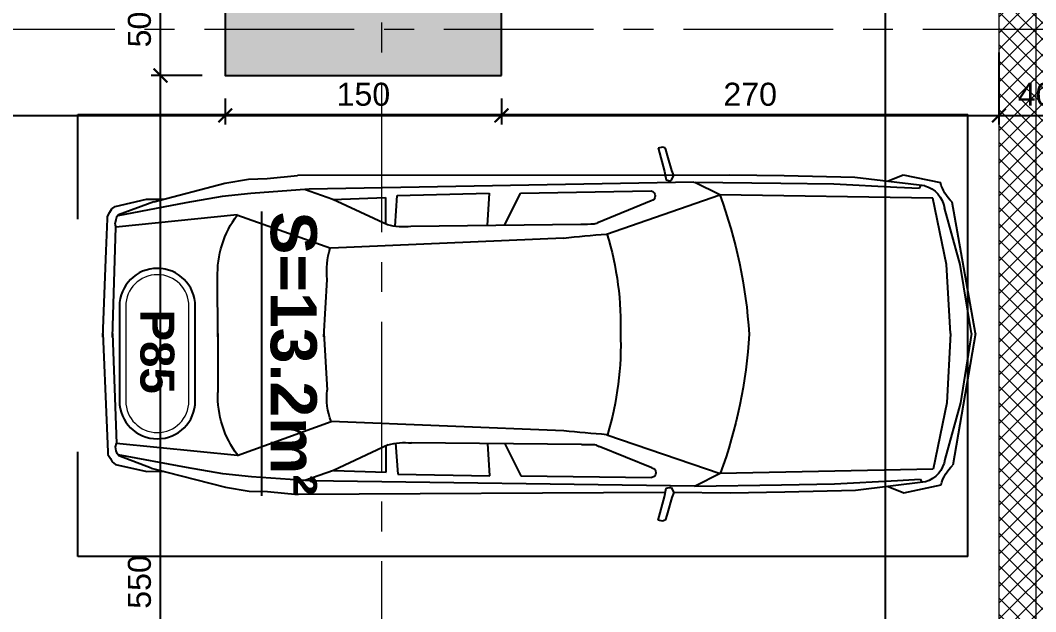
# Model space of a CAD drawing. Header units: centimetres. Extents: x 54080 to 59633, y -55119 to -48218.
# Drawn here: x 58046 to 58598, y -53138 to -52817 of the extents above; entities that cross this region are included whole.
import ezdxf
from ezdxf.enums import TextEntityAlignment as Align

# ---------------------------------------------------------------- set-up
doc = ezdxf.new("R2010")
doc.units = ezdxf.units.CM
doc.header["$LTSCALE"] = 50
doc.header["$MEASUREMENT"] = 0
for name, pattern in [('23486-A01$0${ Chain Double-Dash }', [0]), ('AXES', [2, 1.25, -0.25, 0.25, -0.25]), ('CACHE', [0.375, 0.25, -0.125]), ('CONTINU', [0])]:
    doc.linetypes.add(name, pattern=pattern)
doc.layers.get('0').update_dxf_attribs({"color": 8})
for name, color, linetype in [('AXES', 10, 'AXES'), ('BETON COUPE', 3, 'CONTINU'), ('BETON TRAME', 252, 'Continuous'), ('COTE 50ème', 1, 'Continuous'), ('FINI', 251, 'Continuous'), ('PILIER', 7, 'Continuous'), ('TEXTE', 7, 'Continuous')]:
    doc.layers.add(name, color=color, linetype=linetype)
doc.layers.add('BETON HACHURE', color=253, linetype='Continuous', lineweight=13)
doc.layers.add('MACONNERIE COUPE', color=7, linetype='Continuous', lineweight=30)
doc.layers.add('HORS GEL', color=7, linetype='CACHE', lineweight=15, true_color=0x00661a)
doc.styles.add('BRMNAMES', font='swisseb.ttf', dxfattribs={"height": 20})
doc.styles.add('RS_TEXT_1.50', font='arial.ttf', dxfattribs={"height": 12.5})
doc.styles.add('RS_TXT_50', font='arial.ttf', dxfattribs={"height": 12.5})
doc.dimstyles.new('RS_50CM_LINEAIRE', dxfattribs={"dimscale": 5, "dimtxt": 12.5, "dimasz": 1.5, "dimexe": 1, "dimexo": 2.5, "dimgap": 1, "dimtad": 1, "dimdec": 1, "dimrnd": 0.5, "dimdsep": 46, "dimtxsty": 'RS_TXT_50', "dimblk1": 'ARCHTICK', "dimblk2": 'ARCHTICK', "dimsah": 1, "dimcen": 2.5, "dimdle": 1, "dimclrt": 4, "dimadec": 0, "dimazin": 2, "dimtfac": 1, "dimtdec": 1, "dimtix": 1, "dimtmove": 2, "dimatfit": 3, "dimfxl": 1, "dimtolj": 1, "dimtzin": 0, "dimarcsym": 0})

# ---------------------------------------------------------------- blocks, each defined once
blk = doc.blocks.new('A$C99aa3423')
at = {"layer": 'AXES', "lineweight": 5, "ltscale": 1.3}
for p, q in [((2040.000211652863, -4150.000002682165), (2040.000211652863, -1058.409073453964)), ((3195.000211652863, -1959.999990395532), (-1984.999788347151, -1959.999990395532))]:
    blk.add_line(p, q, dxfattribs=at)
at = {"layer": 'HORS GEL', "linetype": '23486-A01$0${ Chain Double-Dash }', "ltscale": 1.2}
blk.add_line((2394.997853574925, 1579.999997317791), (2394.997853574983, -4149.995339141664), dxfattribs=at)
blk = doc.blocks.new('_ArchTick')
at = {"color": 0, "linetype": 'ByBlock', "const_width": 0.15}
blk.add_lwpolyline([(-0.5, -0.5), (0.5, 0.5)], dxfattribs=at)
blk = doc.blocks.new('*D991')
at = {"layer": 'COTE 50ème', "color": 0, "lineweight": -2, "ltscale": 0.5, "transparency": 16777216}
for p, q in [((58122.54091715277, -53402.36235951268), (58122.54091715277, -52842.36232274526)), ((58145.17135515629, -52847.36232274526), (58117.54091715277, -52847.36232274526)), ((58145.17135515629, -53397.36235951268), (58117.54091715277, -53397.36235951268))]:
    blk.add_line(p, q, dxfattribs=at)
at = {"layer": 'Defpoints', "color": 0, "ltscale": 0.5, "transparency": 16777216}
for p in [(58122.54091715277, -52847.36232274526), (58157.67135515629, -52847.36232274526), (58157.67135515629, -53397.36235951268)]:
    blk.add_point(p, dxfattribs=at)
at = {"layer": 'COTE 50ème', "color": 0, "lineweight": -2, "ltscale": 0.5, "transparency": 16777216, "xscale": 7.5, "yscale": 7.5, "zscale": 7.5}
for p, rotation in [((58122.54091715277, -52847.36232274526), 90), ((58122.54091715277, -53397.36235951268), 270)]:
    blk.add_blockref('_ArchTick', p, dxfattribs=dict(at, rotation=rotation))
at = {"layer": 'COTE 50ème', "color": 4, "ltscale": 0.5, "transparency": 16777216, "insert": (58111.15875480622, -53122.36234112897), "char_height": 12.5, "attachment_point": 5, "rotation": 90, "style": 'RS_TXT_50'}
blk.add_mtext('\\A1;550', dxfattribs=at)
blk = doc.blocks.new('*D992')
at = {"layer": 'COTE 50ème', "color": 0, "lineweight": -2, "ltscale": 0.5, "transparency": 16777216}
for p, q in [((58122.5409171528, -52852.36232274526), (58122.5409171528, -52792.36232274526)), ((58145.17135515629, -52797.36232274526), (58117.5409171528, -52797.36232274526)), ((58145.17135515629, -52847.36232274526), (58117.5409171528, -52847.36232274526))]:
    blk.add_line(p, q, dxfattribs=at)
at = {"layer": 'Defpoints', "color": 0, "ltscale": 0.5, "transparency": 16777216}
for p in [(58122.5409171528, -52797.36232274526), (58157.67135515629, -52797.36232274526), (58157.67135515629, -52847.36232274526)]:
    blk.add_point(p, dxfattribs=at)
at = {"layer": 'COTE 50ème', "color": 0, "lineweight": -2, "ltscale": 0.5, "transparency": 16777216, "xscale": 7.5, "yscale": 7.5, "zscale": 7.5}
for p, rotation in [((58122.5409171528, -52797.36232274526), 90), ((58122.5409171528, -52847.36232274526), 270)]:
    blk.add_blockref('_ArchTick', p, dxfattribs=dict(at, rotation=rotation))
at = {"layer": 'COTE 50ème', "color": 4, "ltscale": 0.5, "transparency": 16777216, "insert": (58111.15875480625, -52822.36232274526), "char_height": 12.5, "attachment_point": 5, "rotation": 90, "style": 'RS_TXT_50'}
blk.add_mtext('\\A1;50', dxfattribs=at)
blk = doc.blocks.new('*D1007')
at = {"layer": 'COTE 50ème', "color": 0, "lineweight": -2, "ltscale": 0.5, "transparency": 16777216}
for p, q in [((58516.22075692381, -53452.36235951268), (58516.22075692381, -52052.36232274526)), ((58565.1668506534, -52057.36232274526), (58511.22075692381, -52057.36232274526)), ((58565.1668506534, -53447.36235951268), (58511.22075692381, -53447.36235951268))]:
    blk.add_line(p, q, dxfattribs=at)
at = {"layer": 'Defpoints', "color": 0, "ltscale": 0.5, "transparency": 16777216}
for p in [(58516.22075692381, -52057.36232274526), (58577.6668506534, -52057.36232274526), (58577.6668506534, -53447.36235951268)]:
    blk.add_point(p, dxfattribs=at)
at = {"layer": 'COTE 50ème', "color": 0, "lineweight": -2, "ltscale": 0.5, "transparency": 16777216, "xscale": 7.5, "yscale": 7.5, "zscale": 7.5}
for p, rotation in [((58516.22075692381, -52057.36232274526), 90), ((58516.22075692381, -53447.36235951268), 270)]:
    blk.add_blockref('_ArchTick', p, dxfattribs=dict(at, rotation=rotation))
at = {"layer": 'COTE 50ème', "color": 4, "ltscale": 0.5, "transparency": 16777216, "insert": (58504.83433127576, -52752.36234112897), "char_height": 12.5, "attachment_point": 5, "rotation": 90, "style": 'RS_TXT_50'}
blk.add_mtext('\\A1;1390', dxfattribs=at)
blk = doc.blocks.new('*D1141')
at = {"layer": 'COTE 50ème', "color": 0, "lineweight": -2, "ltscale": 0.5, "transparency": 16777216}
for p, q in [((58157.67135515626, -52859.86232274523), (58157.67135515626, -52873.98133206999)), ((57472.67135515626, -52889.86232274523), (57472.67135515626, -52863.98133206999)), ((57467.67135515626, -52868.98133206999), (58162.67135515626, -52868.98133206999))]:
    blk.add_line(p, q, dxfattribs=at)
at = {"layer": 'Defpoints', "color": 0, "ltscale": 0.5, "transparency": 16777216}
for p in [(58157.67135515626, -52847.36232274523), (58157.67135515626, -52868.98133206999), (57472.67135515626, -52902.36232274523)]:
    blk.add_point(p, dxfattribs=at)
at = {"layer": 'COTE 50ème', "color": 0, "lineweight": -2, "ltscale": 0.5, "transparency": 16777216, "xscale": 7.5, "yscale": 7.5, "zscale": 7.5, "rotation": 180}
blk.add_blockref('_ArchTick', (57472.67135515626, -52868.98133206999), dxfattribs=at)
at = {"layer": 'COTE 50ème', "color": 0, "lineweight": -2, "ltscale": 0.5, "transparency": 16777216, "xscale": 7.5, "yscale": 7.5, "zscale": 7.5}
blk.add_blockref('_ArchTick', (58157.67135515626, -52868.98133206999), dxfattribs=at)
at = {"layer": 'COTE 50ème', "color": 4, "ltscale": 0.5, "transparency": 16777216, "insert": (57815.17135515626, -52857.59916972347), "char_height": 12.5, "attachment_point": 5, "style": 'RS_TXT_50'}
blk.add_mtext('\\A1;685', dxfattribs=at)
blk = doc.blocks.new('*D1142')
at = {"layer": 'COTE 50ème', "color": 0, "lineweight": -2, "ltscale": 0.5, "transparency": 16777216}
for p, q in [((58157.67135515626, -52859.86232274523), (58157.67135515626, -52873.98133206999)), ((58307.67135515626, -52859.86232274523), (58307.67135515626, -52873.98133206999)), ((58152.67135515626, -52868.98133206999), (58312.67135515626, -52868.98133206999))]:
    blk.add_line(p, q, dxfattribs=at)
at = {"layer": 'Defpoints', "color": 0, "ltscale": 0.5, "transparency": 16777216}
for p in [(58157.67135515626, -52847.36232274523), (58307.67135515626, -52847.36232274523), (58307.67135515626, -52868.98133206999)]:
    blk.add_point(p, dxfattribs=at)
at = {"layer": 'COTE 50ème', "color": 0, "lineweight": -2, "ltscale": 0.5, "transparency": 16777216, "xscale": 7.5, "yscale": 7.5, "zscale": 7.5, "rotation": 180}
blk.add_blockref('_ArchTick', (58157.67135515626, -52868.98133206999), dxfattribs=at)
at = {"layer": 'COTE 50ème', "color": 0, "lineweight": -2, "ltscale": 0.5, "transparency": 16777216, "xscale": 7.5, "yscale": 7.5, "zscale": 7.5}
blk.add_blockref('_ArchTick', (58307.67135515626, -52868.98133206999), dxfattribs=at)
at = {"layer": 'COTE 50ème', "color": 4, "ltscale": 0.5, "transparency": 16777216, "insert": (58232.67135515626, -52857.59916972347), "char_height": 12.5, "attachment_point": 5, "style": 'RS_TXT_50'}
blk.add_mtext('\\A1;150', dxfattribs=at)
blk = doc.blocks.new('*D1143')
at = {"layer": 'COTE 50ème', "color": 0, "lineweight": -2, "ltscale": 0.5, "transparency": 16777216}
for p, q in [((58577.66685065338, -52834.86230777639), (58577.66685065338, -52873.98133206999)), ((58307.67135515626, -52859.86232274523), (58307.67135515626, -52873.98133206999)), ((58302.67135515626, -52868.98133206999), (58582.66685065338, -52868.98133206999))]:
    blk.add_line(p, q, dxfattribs=at)
at = {"layer": 'Defpoints', "color": 0, "ltscale": 0.5, "transparency": 16777216}
for p in [(58577.66685065338, -52822.36230777639), (58307.67135515626, -52847.36232274523), (58577.66685065338, -52868.98133206999)]:
    blk.add_point(p, dxfattribs=at)
at = {"layer": 'COTE 50ème', "color": 0, "lineweight": -2, "ltscale": 0.5, "transparency": 16777216, "xscale": 7.5, "yscale": 7.5, "zscale": 7.5, "rotation": 180}
blk.add_blockref('_ArchTick', (58307.67135515626, -52868.98133206999), dxfattribs=at)
at = {"layer": 'COTE 50ème', "color": 0, "lineweight": -2, "ltscale": 0.5, "transparency": 16777216, "xscale": 7.5, "yscale": 7.5, "zscale": 7.5}
blk.add_blockref('_ArchTick', (58577.66685065338, -52868.98133206999), dxfattribs=at)
at = {"layer": 'COTE 50ème', "color": 4, "ltscale": 0.5, "transparency": 16777216, "insert": (58442.66910290482, -52857.59916972347), "char_height": 12.5, "attachment_point": 5, "style": 'RS_TXT_50'}
blk.add_mtext('\\A1;270', dxfattribs=at)
blk = doc.blocks.new('*D1144')
at = {"layer": 'COTE 50ème', "color": 0, "lineweight": -2, "ltscale": 0.5, "transparency": 16777216}
for p, q in [((58577.66685065338, -52834.86230777639), (58577.66685065338, -52873.98133206999)), ((58617.67114350341, -52834.86230777639), (58617.67114350341, -52873.98133206999)), ((58572.66685065338, -52868.98133206999), (58622.67114350341, -52868.98133206999))]:
    blk.add_line(p, q, dxfattribs=at)
at = {"layer": 'Defpoints', "color": 0, "ltscale": 0.5, "transparency": 16777216}
for p in [(58577.66685065338, -52822.36230777639), (58617.67114350341, -52822.36230777639), (58617.67114350341, -52868.98133206999)]:
    blk.add_point(p, dxfattribs=at)
at = {"layer": 'COTE 50ème', "color": 0, "lineweight": -2, "ltscale": 0.5, "transparency": 16777216, "xscale": 7.5, "yscale": 7.5, "zscale": 7.5, "rotation": 180}
blk.add_blockref('_ArchTick', (58577.66685065338, -52868.98133206999), dxfattribs=at)
at = {"layer": 'COTE 50ème', "color": 0, "lineweight": -2, "ltscale": 0.5, "transparency": 16777216, "xscale": 7.5, "yscale": 7.5, "zscale": 7.5}
blk.add_blockref('_ArchTick', (58617.67114350341, -52868.98133206999), dxfattribs=at)
at = {"layer": 'COTE 50ème', "color": 4, "ltscale": 0.5, "transparency": 16777216, "insert": (58597.66899707839, -52857.59916972347), "char_height": 12.5, "attachment_point": 5, "style": 'RS_TXT_50'}
blk.add_mtext('\\A1;40', dxfattribs=at)
blk = doc.blocks.new('PILIER')
at = {"color": 252}
blk.add_lwpolyline([(1.56319072003831, 1.2), (-1.43680927996169, 1.2, 1), (-1.43680927996169, -1.2), (1.56319072003831, -1.2, 1), (1.56319072003831, 1.2, -1)], format="xyb", dxfattribs=at)
at = {"color": 10, "lineweight": 20}
blk.add_lwpolyline([(1.56319072003831, 1), (-1.43680927996169, 1, 1), (-1.43680927996169, -1), (1.56319072003831, -1, 1)], format="xyb", close=True, dxfattribs=at)
at = {"color": 7, "style": 'BRMNAMES'}
blk.add_attdef('PILIER_TEXTE', text='', height=1.0764, dxfattribs=at).set_placement((0, 0), align=Align.MIDDLE_CENTER)

msp = doc.modelspace()

# ---------------------------------------------------------------- hatches: boundary and pattern name
at = {"layer": 'BETON HACHURE', "transparency": 33554585}
h = msp.add_hatch(dxfattribs=at)
h.set_pattern_fill('ANSI37', color=256, scale=50, angle=270, style=0)
h.set_pattern_definition([(315, (861.4592228300826, 19655.39304804563), (4.419417382415923, 4.419417382415921), []), (45, (861.4592228300826, 19655.39304804563), (-4.41941738241592, 4.419417382415923), [])])
h.paths.add_polyline_path([(56357.6711435034, -51847.21800907419), (56382.67114350339, -51847.21800907419), (56382.6711435034, -52172.21800907419), (56357.6711435034, -52172.21800907417)], flags=0)
h.paths.add_polyline_path([(56357.6711435034, -51847.21800907419), (56382.67114350339, -51847.21800907419), (56382.6711435034, -52172.21800907419), (56357.6711435034, -52172.21800907417)], flags=0)
h.paths.add_polyline_path([(58537.66685065338, -51987.36232274516), (58537.67114350337, -52037.36231738077), (58617.67114350337, -52037.36231738077), (58617.66685065338, -51987.36232274516)], flags=0)
h.paths.add_polyline_path([(58157.66907774573, -51987.36232274525), (58157.66907774573, -52037.36231738086), (58237.66907774573, -52037.36231738086), (58237.66907774573, -51987.36232274525)], flags=0)
edge = h.paths.add_edge_path(flags=0)
edge.add_arc((58197.66907774576, -50672.36229558228), 40, 0, 360)
edge = h.paths.add_edge_path(flags=0)
edge.add_arc((58197.66907774573, -49997.36232274529), 40, 0, 360)
edge = h.paths.add_edge_path(flags=0)
edge.add_arc((58197.66907774572, -51272.3623323497), 40, 0, 360)
h.paths.add_polyline_path([(59277.6711435034, -49527.22052557723), (54853.82699740477, -49527.21800907417), (54464.53868279222, -54263.92172710598), (59277.58795944553, -54736.57945713042), (59277.6711435034, -54713.50983066575)])
edge = h.paths.add_edge_path(flags=0)
edge.add_arc((58197.66907774572, -51272.3623323497), 40, 0, 360)
h.paths.add_polyline_path([(56982.67114350341, -49552.21800907419), (56982.67114350341, -49972.36232274529), (57007.67114350341, -49972.36232274529), (57007.67114350341, -49552.21800907419), (58577.67780778063, -49552.21800907419), (58577.66685065338, -50022.36232274529), (58617.67114350343, -50022.36232274529), (58617.67114350343, -49552.21800907419), (59247.6711435034, -49552.2205255772), (59247.6711435034, -51282.3623323497), (58617.67114350343, -51282.3623323497), (58617.67114350343, -50647.36229558228), (58577.66685065338, -50647.36229558228), (58577.66685065338, -51312.3623323497), (59247.6711435034, -51312.3623323497), (59247.6711435034, -52057.36232274522), (58577.66685065338, -52057.36232274522), (58577.66685065338, -53447.36235951266), (58617.6711435034, -53447.36235951266), (58617.67114350341, -52087.36232274522), (59247.6711435034, -52087.36232274522), (59247.6711435034, -54709.0122819041), (58245.17135515626, -54610.07239253733), (58245.17135515626, -54122.36232274522), (58220.17135515626, -54122.36232274522), (58220.17135515626, -54607.61730791818), (56915.1713410436, -54479.46188941262), (56915.1713410436, -54122.36232274525), (56890.1713410436, -54122.36232274525), (56890.1713410436, -54477.00680479346), (55702.67135515626, -54360.39028676845), (55702.67135515626, -54122.36232274525), (55652.67114350341, -54122.36232274525), (55652.67114350341, -54355.4800967451), (54491.47013147647, -54241.44622697061), (54666.86086209134, -52107.36232274523), (54872.67135515626, -52107.36232274523), (54872.67135515626, -52057.36232274523), (54670.97014612785, -52057.36232274523), (54672.81931996375, -52037.36231738086), (54872.6711435034, -52037.36231738087), (54872.6711435034, -51987.36231738089), (54676.72312129579, -51987.36231738087), (54733.4311220244, -51297.36231738086), (54872.6711435034, -51297.36231738086), (54872.6711435034, -51247.36231738086), (54737.54038367115, -51247.36231738086), (54782.74240602593, -50697.36228061344), (54872.6711435034, -50697.36228061344), (54872.6711435034, -50647.36228061344), (54786.85168051075, -50647.36228061344), (54876.85666913999, -49552.21800907419), (55655.1711435034, -49552.21800907419), (55655.1711435034, -49972.36231738084), (55680.1711435034, -49972.36231738084), (55680.1711435034, -49552.21800907417)], flags=16)
h.paths.add_polyline_path([(58157.66907774573, -51232.3623323497), (58157.66907774573, -51312.3623323497), (58237.66907774573, -51312.3623323497), (58237.66907774573, -51232.3623323497)], flags=0)
at = {"layer": 'BETON TRAME', "transparency": 33554559}
h = msp.add_hatch(color=256, dxfattribs=at)
h.dxf.hatch_style = 1
h.paths.add_polyline_path([(57437.67135515626, -52797.36230777639), (57472.67135515626, -52797.36230777639), (57472.67135515626, -53447.36234454381), (57437.67135515626, -53447.36234454381), (57437.67135515626, -53272.36232274523), (56977.67135515626, -53272.36232274523), (56977.67135515626, -53447.36234454381), (56942.67135515626, -53447.36234454381), (56942.67135515626, -52797.36230777639), (56977.67135515626, -52797.36230777639), (56977.67135515626, -53232.36232274523), (57187.67135515626, -53232.36232274523), (57187.67135515626, -52902.36232274523), (57227.67135515626, -52902.36232274523), (57227.67135515626, -53232.36232274523), (57437.67135515626, -53232.36232274523)])
h.paths.add_polyline_path([(58307.67135515626, -54122.36232274522), (58307.67135515626, -54072.36232274522), (58157.67135515626, -54072.36232274522), (58157.67135515626, -54122.36232274522)])
h.paths.add_polyline_path([(57587.67135515626, -54122.36232274525), (57587.67135515626, -54072.36232274525), (57437.67135515626, -54072.36232274525), (57437.67135515626, -54122.36232274525)])
h.paths.add_polyline_path([(56977.6713410436, -54122.36232274525), (56977.6713410436, -54072.36232274525), (56827.6713410436, -54072.36232274525), (56827.6713410436, -54122.36232274525)])
h.paths.add_polyline_path([(56257.67114350342, -54122.3623173808), (56257.67114350342, -54072.3623173808), (56107.67114350342, -54072.3623173808), (56107.67114350342, -54122.3623173808)])
h.paths.add_polyline_path([(56257.67135515626, -53447.36234454381), (56257.67135515626, -53397.36234454381), (56107.67135024943, -53397.36234454381), (56107.67135024943, -53447.36234454381)])
h.paths.add_polyline_path([(58307.67135515626, -53447.36235951266), (58307.67135515626, -53397.36235951266), (58157.67135515626, -53397.36235951266), (58157.67135515626, -53447.36235951266)])
h.paths.add_polyline_path([(58307.67135515626, -52847.36232274523), (58307.67135515626, -52797.36232274523), (58157.67135515626, -52797.36232274523), (58157.67135515626, -52847.36232274523)])
h.paths.add_polyline_path([(56257.67136742881, -52847.36230777639), (56257.67136742881, -52797.36230777639), (56107.67136252198, -52797.36230777639), (56107.67136252198, -52847.36230777639)])
h.paths.add_polyline_path([(56257.67159135422, -52107.36231738084), (56257.67159135422, -52057.36231738084), (56107.67114350342, -52057.36231738084), (56107.67114350342, -52107.36231738084)])
h.paths.add_polyline_path([(58157.67135515626, -52057.36232274522), (58157.67135515626, -52107.36232274522), (58307.67135515626, -52107.36232274522), (58307.67135515626, -52057.36232274522)])
h.paths.add_polyline_path([(57492.67135515626, -52107.36232274525), (57492.67135515626, -52057.36232274525), (57367.67135515626, -52057.36232274525), (57367.67135515626, -52107.36232274525)])
h.paths.add_polyline_path([(57047.67135515626, -52107.36232274523), (57047.67135515626, -52057.36232274523), (56922.67136742881, -52057.36232274523), (56922.67136742881, -52107.36232274523)])
h.paths.add_polyline_path([(57072.67135515626, -52057.36232274525), (57047.67135515626, -52057.36232274525), (57047.67135515626, -52562.36232274523), (57072.67135515626, -52562.36232274523)])
h.paths.add_polyline_path([(57367.67135515626, -52057.36232274523), (57342.67135515626, -52057.36232274523), (57342.67135515626, -52562.36232274523), (57367.67135515626, -52562.36232274523)])

# ---------------------------------------------------------------- linework, layer by layer
at = {"layer": 'BETON COUPE', "lineweight": 5}
msp.add_lwpolyline([(58577.66685065338, -50647.36229558228), (58577.66685065338, -51312.3623323497), (59247.6711435034, -51312.3623323497), (59247.6711435034, -52057.36232274522), (58577.66685065338, -52057.36232274522), (58577.66685065338, -53447.36235951266), (58617.6711435034, -53447.36235951266), (58617.67114350341, -52087.36232274522), (59247.6711435034, -52087.36232274522), (59247.6711435034, -54709.0122819041), (58245.17135515626, -54610.07239253733), (58245.17135515626, -54122.36232274522), (58220.17135515626, -54122.36232274522), (58220.17135515626, -54607.61730791818), (56915.1713410436, -54479.46188941262), (56915.1713410436, -54122.36232274525), (56890.1713410436, -54122.36232274525), (56890.1713410436, -54477.00680479346), (55702.67135515626, -54360.39028676845)], dxfattribs=at)
at = {"layer": 'BETON COUPE'}
msp.add_lwpolyline([(58307.67135515626, -52847.36232274523), (58307.67135515626, -52797.36232274523), (58157.67135515626, -52797.36232274523), (58157.67135515626, -52847.36232274523)], close=True, dxfattribs=at)
at = {"layer": 'FINI'}
for p, q in [((58077.66907774569, -52925.31653570815), (58077.66907774569, -52868.47443046284)), ((58077.66907774569, -52868.47443046284), (58560.82697233085, -52868.4744304628)), ((58560.82697233085, -53108.47443046275), (58560.82697233085, -52868.4744304628)), ((58392.77248630048, -52886.6820898992), (58396.1118898309, -52899.44856919962)), ((58395.05354672114, -52886.20017537323), (58392.80055069495, -52886.78953976074)), ((58396.42981326419, -52886.64245868854), (58395.05354672114, -52886.20017537323)), ((58396.89696915635, -52887.55173378048), (58396.42981326419, -52886.64245868854)), ((58397.84620403105, -52890.7420689245), (58396.89696915635, -52887.55173378048)), ((58400.22144961045, -52898.9465925766), (58397.84620403105, -52890.7420689245)), ((58180.36561137161, -52903.2854815028), (58196.84430366768, -52901.63556773485)), ((58431.4125481049, -52901.43991636159), (58196.84430366768, -52901.63556773485)), ((58396.60243607529, -52901.7704328835), (58396.09720636313, -52901.77563700896)), ((58396.1118898309, -52899.44856919962), (58397.07571921052, -52904.01036042112)), ((58399.82393518299, -52904.43788544217), (58401.16570990395, -52901.67988545939)), ((58401.16570990395, -52901.67988545939), (58400.22144961045, -52898.9465925766)), ((58461.12968822664, -52901.76275913106), (58431.4125481049, -52901.43991636159)), ((58499.52878706939, -52902.63699310619), (58461.12968822664, -52901.76275913106)), ((58517.19313542083, -52904.74677111476), (58525.80656995023, -52901.28091757018)), ((58525.80656995023, -52901.28091757018), (58545.97073342786, -52905.48240114134)), ((58118.95824564638, -52915.87857054637), (58157.47607229494, -52905.78033273261)), ((58157.47607229494, -52905.78033273261), (58170.3024115271, -52903.6334162281)), ((58170.3024115271, -52903.6334162281), (58180.36561137161, -52903.2854815028)), ((58412.16574182589, -52905.34601862577), (58203.16528240393, -52909.02002719579)), ((58397.07571921052, -52904.01036042112), (58398.90952139504, -52904.44783427764)), ((58398.90952139504, -52904.44783427764), (58399.82393518299, -52904.43788544217)), ((58412.16574182589, -52905.34601862577), (58459.25641964029, -52905.85755925586)), ((58426.11105289275, -52912.09534645436), (58412.55024394712, -52905.35019557796)), ((58459.25641964029, -52905.85755925586), (58488.05914527934, -52906.17028873556)), ((58488.05914527934, -52906.17028873556), (58522.33343234187, -52907.91433172845)), ((58537.43088385401, -52907.16390799226), (58499.52878706939, -52902.63699310619)), ((58534.67271835206, -52908.50568270132), (58535.48155976671, -52906.93112067478)), ((58171.58946784632, -52911.42052847437), (58156.02518969186, -52913.08039072261)), ((58203.16528240393, -52909.02002719579), (58171.58946784632, -52911.42052847437)), ((58216.07251609644, -52914.65170014098), (58200.66149817962, -52909.21037352557)), ((58249.91190043726, -52929.23482335769), (58251.07543065321, -52912.45757490589)), ((58251.07543065321, -52912.45757490589), (58300.93188840395, -52911.29363710157)), ((58300.93188840395, -52911.29363710157), (58299.93545907576, -52928.85389283826)), ((58309.21556101922, -52928.72800728351), (58317.9049978202, -52911.25851200495)), ((58317.9049978202, -52911.25851200495), (58388.97784180953, -52910.05066783099)), ((58364.62739694273, -52933.43913958163), (58426.11105289275, -52912.09534645436)), ((58541.74526547833, -52913.97773484058), (58426.11105289275, -52912.09534645436)), ((58522.33343234187, -52907.91433172845), (58534.67271835206, -52908.50568270132)), ((58097.8975348537, -52918.39331909121), (58114.85830577718, -52914.46234491748)), ((58136.32647983275, -52916.52447545031), (58099.31917705852, -52923.50868340509)), ((58118.95824564638, -52915.87857054637), (58099.67661863501, -52922.9849567893)), ((58114.85830577718, -52914.46234491748), (58123.98253464007, -52914.56134991528)), ((58156.02518969186, -52913.08039072261), (58136.32647983275, -52916.52447545031)), ((58216.07251609644, -52914.65170014098), (58244.71275135478, -52913.53166836748)), ((58245.80424325811, -52928.38089987822), (58216.07251609644, -52914.65170014098)), ((58244.71275135478, -52913.53166836748), (58244.7422063866, -52927.76489549215)), ((58388.98881844269, -52915.35478406152), (58360.37086536011, -52927.08304726091)), ((58549.24553908174, -52950.03042319359), (58541.74526547833, -52913.97773484058)), ((58564.93051081651, -52987.49442116756), (58552.35789043307, -52916.0774610957)), ((58093.70838441958, -52925.20632421439), (58093.72330783548, -52923.83486781074)), ((58093.72330783548, -52923.83486781074), (58095.11980060528, -52921.56375623964)), ((58095.11980060528, -52921.56375623964), (58096.05378315379, -52919.74487817992)), ((58096.05378315379, -52919.74487817992), (58097.8975348537, -52918.39331909121)), ((58164.12369425184, -52923.03216282671), (58098.35191353031, -52929.74680800793)), ((58099.67661863501, -52922.9849567893), (58098.74728141781, -52924.34662916779)), ((58163.98327566741, -52923.04643216234), (58215.06664172642, -52941.17447612957)), ((58556.67117179982, -52950.01505617626), (58548.12111694017, -52919.26867924514)), ((58093.07414022294, -52942.48769592031), (58093.70838441958, -52925.20632421439)), ((58098.27515127068, -52925.713275432), (58097.79340085878, -52927.99417070276)), ((58097.79340085878, -52927.99417070276), (58098.35191353031, -52929.74680800793)), ((58098.74728141781, -52924.34662916779), (58098.27515127068, -52925.713275432)), ((58350.82558385257, -52928.16356287505), (58258.53618880093, -52929.41547821564)), ((58096.54996457355, -52989.4436431216), (58098.35191353031, -52929.74680800793)), ((58341.29380341867, -52935.60911567473), (58215.06664172642, -52941.17447612957)), ((58091.25439894628, -52989.45460205962), (58093.07414022294, -52942.48769592031)), ((58551.34990258994, -52987.52252457029), (58549.24553908174, -52950.03042319359)), ((58562.82938888889, -52987.49876828287), (58556.67117179982, -52950.01505617626)), ((58153.63846179829, -52989.32550101036), (58153.57200878883, -52957.21415302707)), ((58211.1614913528, -52989.22224776786), (58212.98025139141, -52958.15197238354)), ((58091.25034243863, -52987.49442101232), (58093.26445949202, -53034.45355760776)), ((58096.54590806585, -52987.48346207426), (58098.59492043187, -53047.17232779441)), ((58153.63440529061, -52987.36531996305), (58153.70085864039, -53019.47683240149)), ((58211.1573694998, -52987.2304906276), (58213.10471086173, -53018.29313668805)), ((58551.34990258994, -52987.52252457029), (58549.40073292047, -53025.02301419948)), ((58564.93051081651, -52987.49442116756), (58552.65358496854, -53058.96263969009)), ((58562.82938888889, -52987.49876828287), (58556.82636563853, -53025.00764718215)), ((58549.40073292047, -53025.02301419948), (58542.04974145705, -53061.10627248498)), ((58556.82636563853, -53025.00764718215), (58548.4036396526, -53055.78898442857)), ((58093.26445949202, -53034.45355760776), (58093.97022367379, -53051.73199212446)), ((58164.25345256089, -53053.60100467654), (58215.26135137531, -53035.261852178)), ((58341.51046633379, -53040.3047241841), (58215.26135137531, -53035.261852178)), ((58364.85284129963, -53042.37810643209), (58426.42431031324, -53063.46724243982)), ((58098.04366652329, -53048.92726171228), (58098.59492043187, -53047.17232779441)), ((58098.53485353186, -53051.206307988), (58098.04366652329, -53048.92726171228)), ((58164.39392934291, -53053.61485752184), (58098.59492043187, -53047.17232779441)), ((58246.05164088128, -53047.92809918968), (58216.37699207514, -53061.78023778537)), ((58245.02128880377, -53062.78172140797), (58244.99157394046, -53048.42293882015)), ((58250.15573113105, -53047.05721624315), (58251.3886880737, -53063.82947089139)), ((58351.07298147573, -53047.71076218656), (58258.77919536211, -53046.84083354699)), ((58301.24953620566, -53064.78704815694), (58300.18043538369, -53047.23106694329)), ((58309.46097886754, -53047.31854206606), (58318.22264562191, -53064.75192306035)), ((58389.28890369977, -53060.36164218088), (58360.62265370489, -53048.75192609732)), ((58077.66907774572, -53108.4744304628), (58077.66907774572, -53051.63232521749)), ((58093.97022367379, -53051.73199212446), (58093.99082361346, -53053.10353911552)), ((58093.99082361346, -53053.10353911552), (58095.39670397049, -53055.36868684391)), ((58095.39670397049, -53055.36868684391), (58096.33820666259, -53057.18368402473)), ((58099.01263603839, -53052.57098845014), (58098.53485353186, -53051.206307988)), ((58099.94760077225, -53053.92863828261), (58099.01263603839, -53052.57098845014)), ((58136.62388763841, -53060.23753851413), (58099.58794461138, -53053.40638468147)), ((58117.42287875283, -53060.52560776949), (58099.94760077225, -53053.92863828261)), ((58096.33820666259, -53057.18368402473), (58098.18753686976, -53058.52776490009)), ((58098.18753686976, -53058.52776490009), (58115.16443240263, -53062.3885062249)), ((58117.42287875283, -53060.52560776949), (58157.81776747185, -53070.89388919383)), ((58156.33668313259, -53063.5998984249), (58136.62388763841, -53060.23753851413)), ((58542.04974145705, -53061.10627248498), (58426.42431031324, -53063.46724243982)), ((58115.16443240263, -53062.3885062249), (58124.15563314451, -53062.25372475851)), ((58171.90769796885, -53065.19532792061), (58156.33668313259, -53063.5998984249)), ((58203.49317749068, -53067.46511970437), (58171.90769796885, -53065.19532792061)), ((58216.37699207514, -53061.78023778537), (58200.98856893073, -53067.28513376805)), ((58216.37699207514, -53061.78023778537), (58245.02128880377, -53062.78172140797)), ((58251.3886880737, -53063.82947089139), (58301.24953620566, -53064.78704815694)), ((58318.22264562191, -53064.75192306035), (58389.29988033287, -53065.66575841137)), ((58426.42431031324, -53063.46724243982), (58412.89196205886, -53070.26845714939)), ((58522.66317036765, -53067.24996717268), (58534.99990349035, -53066.60771472927)), ((58534.99990349035, -53066.60771472927), (58535.81525492161, -53068.17891556078)), ((58157.81776747185, -53070.89388919383), (58170.65288270119, -53072.98770010285)), ((58412.50705344063, -53070.27423061614), (58203.49317749068, -53067.46511970437)), ((58396.1118898309, -53076.04844434743), (58397.07571921052, -53071.48665312596)), ((58397.07571921052, -53071.48665312596), (58398.90952139504, -53071.04917926944)), ((58398.90952139504, -53071.04917926944), (58399.82393518299, -53071.0591281049)), ((58399.82393518299, -53071.0591281049), (58401.16570990395, -53073.81712808766)), ((58412.50705344063, -53070.27423061614), (58459.59521103945, -53069.56795552198)), ((58459.59521103945, -53069.56795552198), (58488.39639528142, -53069.13585285164)), ((58499.8805627654, -53072.62164659143), (58461.48541118138, -53073.65480250499)), ((58488.39639528142, -53069.13585285164), (58522.66317036765, -53067.24996717268)), ((58537.7635988305, -53067.93806219241), (58499.8805627654, -53072.62164659143)), ((58517.53617452608, -53070.43883432852), (58526.16373322253, -53073.86894956735)), ((58526.16373322253, -53073.86894956735), (58546.31033449584, -53069.58404465772)), ((58170.65288270119, -53072.98770010285), (58180.71743675763, -53073.29414614513)), ((58180.71743675763, -53073.29414614513), (58197.20281672689, -53074.87584222858)), ((58396.09720636313, -53073.7213765381), (58197.20281672689, -53074.87584222858)), ((58392.77248630048, -53088.81492364788), (58396.1118898309, -53076.04844434743)), ((58396.60243607529, -53073.72658066357), (58396.09720636313, -53073.7213765381)), ((58400.22144961045, -53076.55042097048), (58397.84620403105, -53084.75494462257)), ((58401.16570990395, -53073.81712808766), (58400.22144961045, -53076.55042097048)), ((58431.76986180714, -53074.10063894198), (58401.16595202794, -53073.77519064114)), ((58461.48541118138, -53073.65480250499), (58431.76986180714, -53074.10063894198)), ((58395.05354672114, -53089.29683817382), (58392.80055069495, -53088.70747378633)), ((58396.42981326419, -53088.85455485852), (58395.05354672114, -53089.29683817382)), ((58396.89696915635, -53087.94527976657), (58396.42981326419, -53088.85455485852)), ((58397.84620403105, -53084.75494462257), (58396.89696915635, -53087.94527976657)), ((58560.82697233085, -53108.47443046275), (58077.66907774572, -53108.4744304628))]:
    msp.add_line(p, q, dxfattribs=at)
at = {"layer": 'FINI', "extrusion": (0, 0, -1)}
for centre, major_axis, ratio, start_param, end_param in [((58533.35211083995, -52921.53884861579), (14.93768918410432, 0.3750541759798303), 0.9999997868214285, -1.269218601763529, -0.1274100815982568), ((58388.45311581337, -52912.70382302403), (-2.558376168203936, 0.8771767501276432), 0.9999997291696865, 1.435806510996805, 4.182631912852586), ((58239.5774931855, -52995.9332415424), (-30.20887447541213, 230.3292304702205), 0.8715422857587779, 1.314586907661296, 1.649297263584113), ((58206.89856204118, -52955.13883743077), (-53.36400880104317, 0.5738758203971103), 0.9999997916428742, -0.04964962506442205, 0.6326275099738385), ((58254.94886744851, -52894.70095525106), (-34.88928788689552, 0.8336229136214346), 0.9999997294640394, 4.585522758158135, 4.953624326468141), ((58353.31185422918, -52848.04605432579), (80.15235866916528, 0.7731325571895423), 0.9999994172118457, 1.522287593099759, 1.611464690883659), ((58354.59136858116, -52916.4003890522), (-5.8140931949869, 10.66400374672525), 0.9999996642997745, 3.144816528846667, 3.358791092633245), ((58454.26240032852, -54023.81506527588), (-232.6408420385274, 1069.033398334422), 0.9999998469145477, 0.1108355544404285, 0.1322560406787221), ((58256.90786066562, -52953.80453245662), (44.13548114159644, 0.7773960235429851), 0.9999998392120582, 3.0605595171654, 3.452837564561171), ((58202.57699615537, -52993.48898136627), (169.7896363356375, 0.7468948181674506), 0.9999998140398924, -0.03434046358851983, 0.2970909181880124), ((58207.03554430705, -53021.33125284204), (-53.36490342185672, 0.483584796621298), 0.9999997997666519, -0.6565815974824281, 0.02569556315918931), ((58257.04993713524, -53022.4585632261), (44.24440136447019, 1.249178358204538), 0.8567501148383436, 2.830192993852996, 3.284587045797759), ((58353.8908283929, -53127.81729410047), (80.12944690091769, 2.064688158155598), 0.9999999727990828, 4.702988405898942, 4.792165553268561), ((58354.88742081352, -53059.45841352793), (-12.07016588143207, 1.354919069727107), 0.99999979156302, 1.73682933855045, 1.950803799714838), ((58533.62536440377, -53053.58012630105), (-14.93756213439974, 0.380080736784412), 0.9999997806332868, 3.264527170376764, 4.406335823199862), ((58388.76417770361, -53063.01479737389), (-2.558376168203936, 0.8771767501276432), 0.9999997291696865, 1.435806510996805, 4.182631912852586)]:
    msp.add_ellipse(centre, major_axis=major_axis, ratio=ratio, start_param=start_param, end_param=end_param, dxfattribs=at)
at = {"layer": 'FINI', "extrusion": (0, 0, -0.9999999999999999)}
for centre, major_axis, ratio, start_param, end_param in [((58567.9543522511, -52899.45289384804), (22.79361625476887, 0.2786656341378946), 0.9999998050800858, 2.336519742874339, 2.886122254752834), ((58239.5453518536, -52980.40194352894), (29.25546748758443, 230.4534184808078), 0.8715379766610589, 1.492295685916919, 1.827005124680472), ((58449.97412709716, -51951.64053035366), (-1092.988611700433, 48.27950128524637), 0.9999996430574644, -1.53705747502554, -1.515637476254689), ((58568.31872085267, -53075.52267690463), (-22.6522403606064, 2.550020049136478), 0.9999997601969237, 0.151455907870895, 0.7010584519300536)]:
    msp.add_ellipse(centre, major_axis=major_axis, ratio=ratio, start_param=start_param, end_param=end_param, dxfattribs=at)
at = {"layer": 'FINI', "extrusion": (0, 0, -0.9999999999999998)}
for centre, major_axis, ratio, start_param, end_param in [((58202.55528861511, -52982.99948834145), (169.7837150715646, 1.602694582569408), 0.9999997819706363, -0.2873914850705783, 0.04403990660107393), ((58255.33558444981, -53081.56990671376), (34.88949813080591, 0.8247985878779075), 0.9999997178273563, 4.466761831813294, 4.834863404109098)]:
    msp.add_ellipse(centre, major_axis=major_axis, ratio=ratio, start_param=start_param, end_param=end_param, dxfattribs=at)

# ---------------------------------------------------------------- block references
at = {"layer": 'MACONNERIE COUPE', "lineweight": 5, "ltscale": 0.5}
msp.add_blockref('A$C99aa3423', (56202.6711435034, -50862.36231738086), dxfattribs=at)
at = {"layer": 'PILIER', "xscale": 17.145, "yscale": 17.145, "zscale": 17.145, "rotation": 270}
msp.add_blockref('PILIER', (58120.84495708833, -52997.26547864218), dxfattribs=at).add_auto_attribs({'PILIER_TEXTE': 'P85'})

# ---------------------------------------------------------------- texts
at = {"layer": 'TEXTE', "insert": (58194.7074877389, -52998.34888353724), "char_height": 25, "width": 958.4362526796194, "attachment_point": 5, "rotation": 270.00000000020066, "style": 'RS_TEXT_1.50'}
msp.add_mtext('{\\fArial|b1|i0|c0|p34;\\LS=13.2m²}', dxfattribs=at)

# ---------------------------------------------------------------- dimensions: what is measured, and where the dimension line sits
at = {"layer": 'COTE 50ème', "ltscale": 0.5}
for base, p1, p2, picture, middle in [((58516.22075692381, -52057.36232274526), (58577.66685065338, -53447.36235951266), (58577.66685065338, -52057.36232274523), '*D1007', (58504.83433127576, -52752.36234112897)), ((58122.5409171528, -52797.36232274526), (58157.67135515626, -52847.36232274523), (58157.67135515626, -52797.36232274523), '*D992', (58111.15875480625, -52822.36232274526)), ((58122.54091715277, -52847.36232274526), (58157.67135515626, -53397.36235951266), (58157.67135515626, -52847.36232274523), '*D991', (58111.15875480622, -53122.36234112897))]:
    dim = msp.add_linear_dim(base=base, p1=p1, p2=p2, angle=90, dimstyle='RS_50CM_LINEAIRE', dxfattribs=at)
    dim.commit()
    dim.dimension.update_dxf_attribs({"geometry": picture, "text_midpoint": middle})
for base, p1, p2, picture, middle in [((58577.66685065338, -52868.98133206999), (58307.67135515626, -52847.36232274523), (58577.66685065338, -52822.36230777639), '*D1143', (58442.66910290482, -52857.59916972347)), ((58617.67114350341, -52868.98133206999), (58577.66685065338, -52822.36230777639), (58617.67114350341, -52822.36230777639), '*D1144', (58597.66899707839, -52857.59916972347)), ((58157.67135515626, -52868.98133206999), (57472.67135515626, -52902.36232274523), (58157.67135515626, -52847.36232274523), '*D1141', (57815.17135515626, -52857.59916972347)), ((58307.67135515626, -52868.98133206999), (58157.67135515626, -52847.36232274523), (58307.67135515626, -52847.36232274523), '*D1142', (58232.67135515626, -52857.59916972347))]:
    dim = msp.add_linear_dim(base=base, p1=p1, p2=p2, dimstyle='RS_50CM_LINEAIRE', dxfattribs=at)
    dim.commit()
    dim.dimension.update_dxf_attribs({"geometry": picture, "text_midpoint": middle})

doc.saveas('drawing.dxf')
